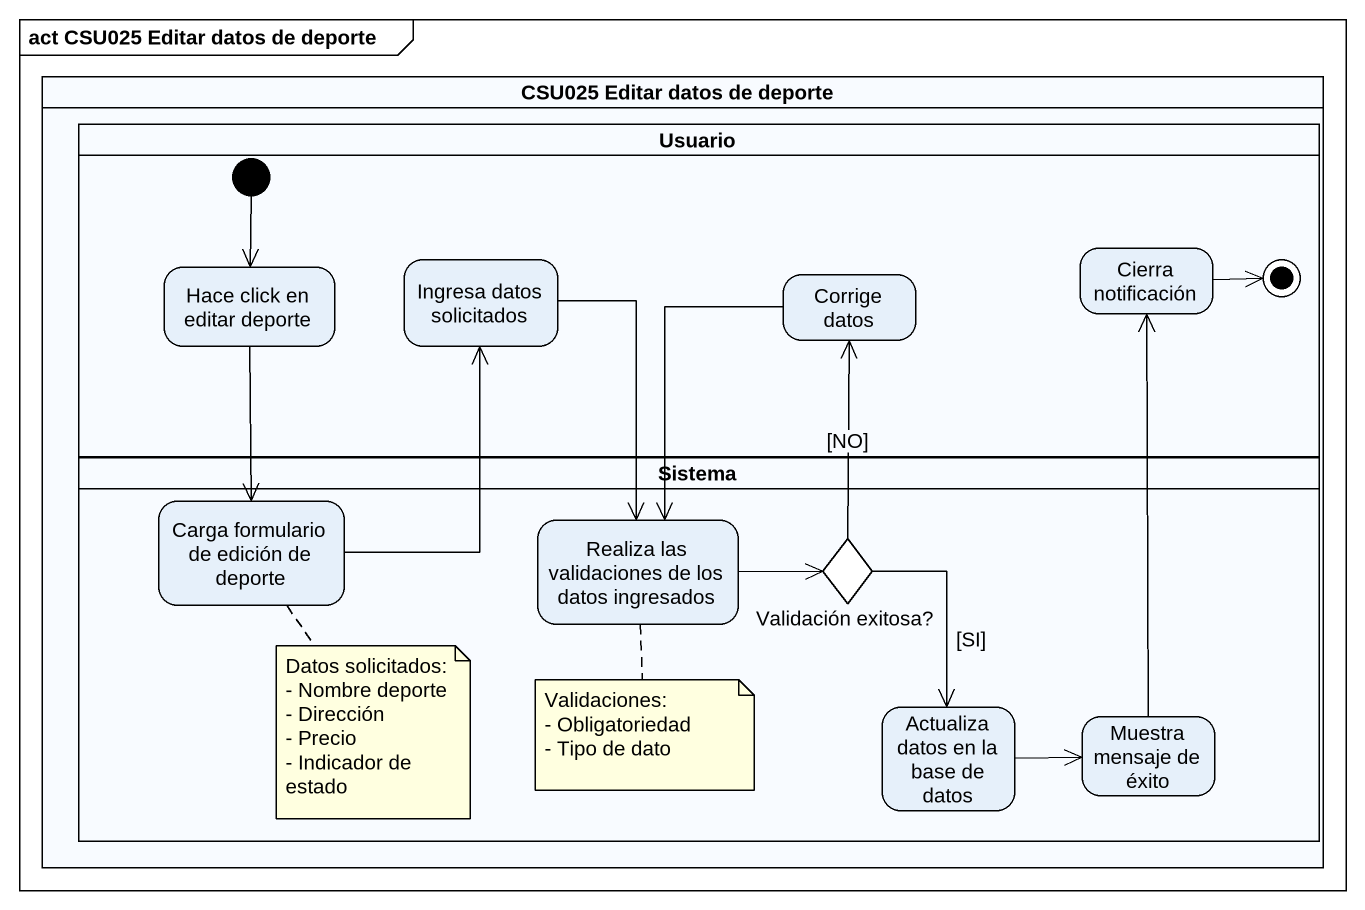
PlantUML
@startuml
mainframe act CSU025 Editar datos de deporte
hide empty description
state "CSU025 Editar datos de deporte" as CSU025_Editar_datos_de <<partition>> {
  state Usuario <<partition>> {
    state "Hace click en editar deporte" as Hace_click_en_editar_deporte
    state "Ingresa datos solicitados" as Ingresa_datos_solicitados
    state "Corrige datos" as Corrige_datos
    state "Cierra notificación" as Cierra_notificación
    [*] --> Hace_click_en_editar_deporte
    Cierra_notificación -right-> [*]
  }
  state Sistema <<partition>> {
    state "Carga formulario de edición de deporte" as Carga_formulario_de_edición
    state "Realiza las validaciones de los datos ingresados" as Realiza_las_validaciones_de
    state "Validación exitosa?" as Validación_exitosa <<choice>>
    state "Actualiza datos en la base de datos" as Actualiza_datos_en_la_base
    state "Muestra mensaje de éxito" as Muestra_mensaje_de_éxito
  }
}
Hace_click_en_editar_deporte --> Carga_formulario_de_edición
Ingresa_datos_solicitados --> Realiza_las_validaciones_de
Corrige_datos --> Realiza_las_validaciones_de
Carga_formulario_de_edición -up-> Ingresa_datos_solicitados
Realiza_las_validaciones_de -right-> Validación_exitosa
Validación_exitosa -up-> Corrige_datos : [NO]
Validación_exitosa --> Actualiza_datos_en_la_base : [SI]
Actualiza_datos_en_la_base -right-> Muestra_mensaje_de_éxito
Muestra_mensaje_de_éxito -up-> Cierra_notificación
note bottom of Carga_formulario_de_edición
  Datos solicitados:
  - Nombre deporte
  - Dirección
  - Precio
  - Indicador de estado
end note
note bottom of Realiza_las_validaciones_de
  Validaciones:
  - Obligatoriedad
  - Tipo de dato
end note
@enduml
